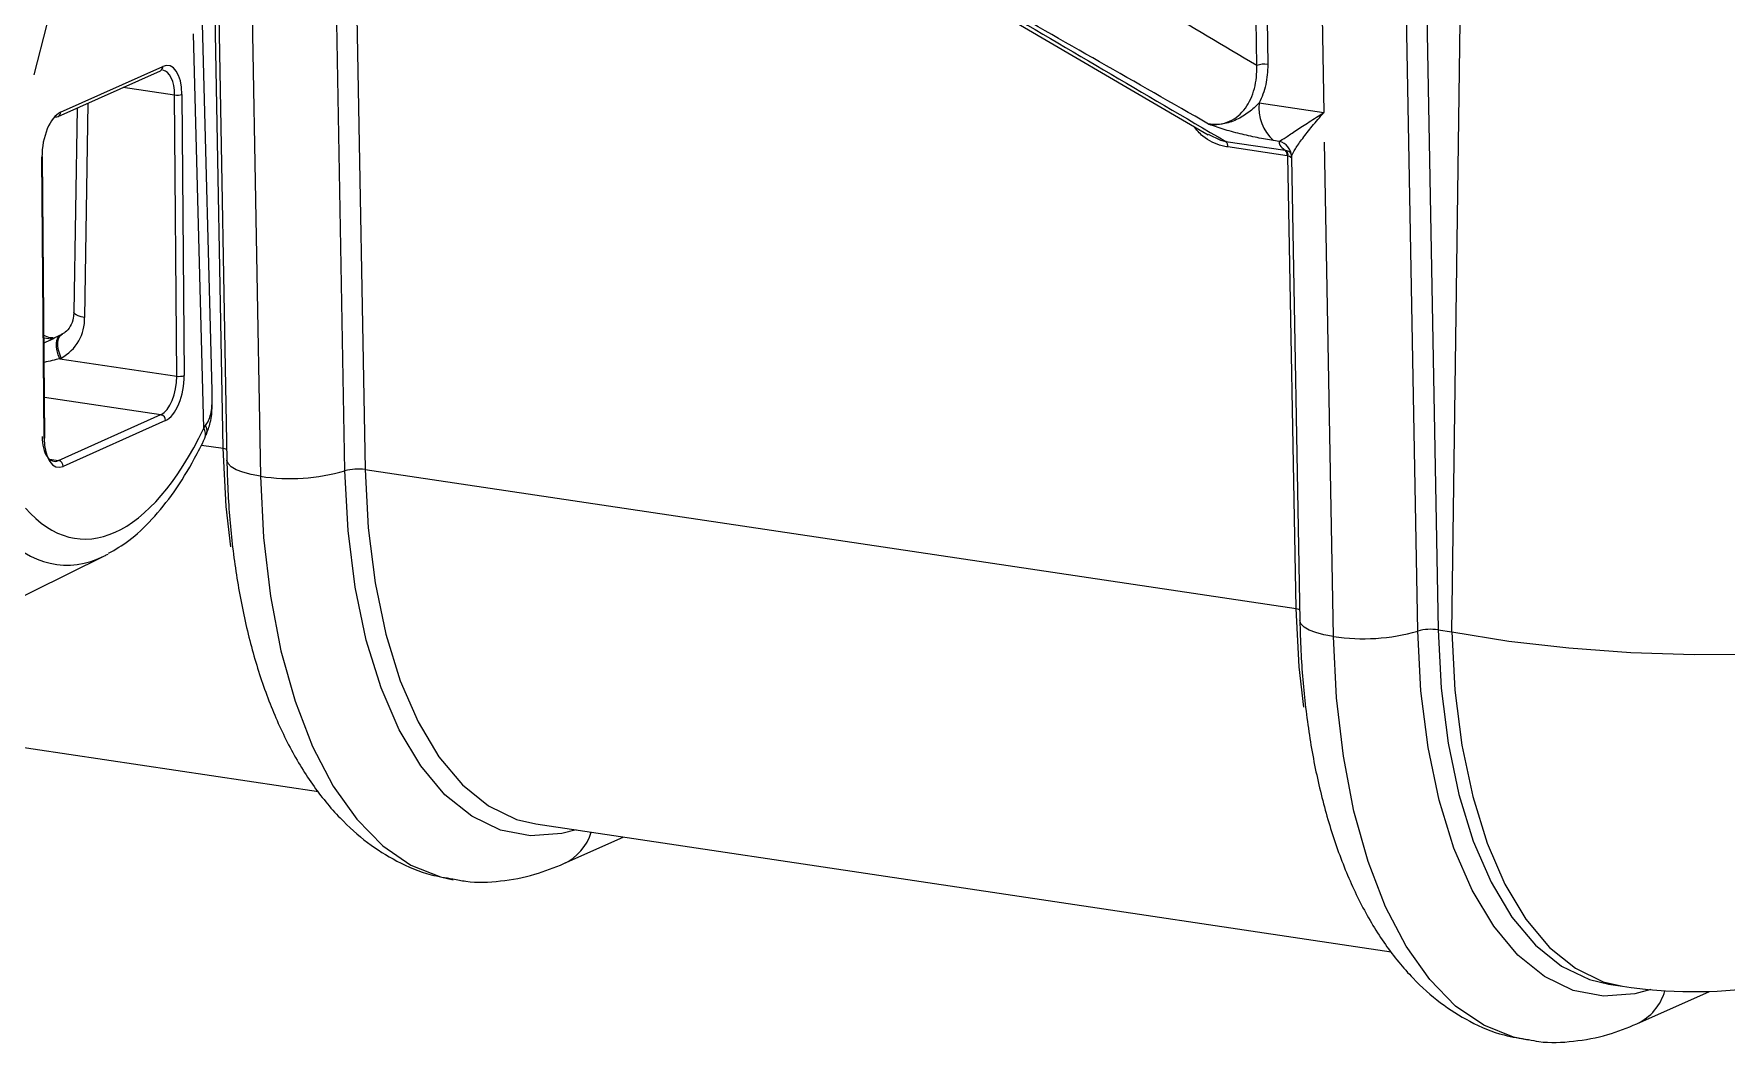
# Model space of a CAD drawing. Header units: millimetres. Extents: x 12 to 854, y 4 to 555.
# Drawn here: x 724.2 to 764.1, y 370.59 to 394.39 of the extents above; entities that cross this region are included whole.
import ezdxf

# ---------------------------------------------------------------- set-up
doc = ezdxf.new("R2010")
doc.units = ezdxf.units.MM

msp = doc.modelspace()

# ---------------------------------------------------------------- linework, layer by layer
at = {"color": 8, "linetype": 'Continuous', "lineweight": 25}
for p, q in [((753.033, 393.645), (752.825, 413.269)), ((753.085, 413.231), (753.292, 393.668)), ((754.244, 413.057), (754.618, 392.537)), ((756.831, 380.305), (756.24, 412.759)), ((756.719, 412.687), (757.309, 380.336)), ((757.634, 380.287), (758.066, 412.486)), ((728.667, 384.616), (728.437, 397.222)), ((726.31, 393.131), (727.521, 392.95)), ((725.478, 392.758), (725.399, 387.704)), ((724.454, 385.82), (727.198, 385.41)), ((728.153, 384.693), (728.667, 384.616)), ((724.569, 384.36), (724.785, 384.328))]:
    msp.add_line(p, q, dxfattribs=at)
at = {"color": 7, "linetype": 'Continuous', "lineweight": 25}
for p, q in [((728.518, 397.174), (728.752, 384.337)), ((729.334, 395.615), (729.546, 383.957)), ((746.135, 395.378), (751.885, 392.013)), ((724.509, 394.622), (724.202, 393.423)), ((728.403, 385.977), (728.177, 394.625)), ((731.535, 384.085), (731.342, 394.655)), ((731.817, 394.791), (732.012, 384.116)), ((728.208, 385.09), (727.964, 394.392)), ((724.772, 392.441), (727.185, 393.523)), ((724.83, 392.542), (727.243, 393.623)), ((725.22, 392.642), (725.145, 387.826)), ((727.572, 386.318), (727.521, 392.95)), ((727.694, 392.963), (727.746, 386.331)), ((753.091, 392.765), (754.618, 392.537)), ((752.302, 391.856), (753.704, 391.647)), ((753.566, 391.855), (753.428, 391.876)), ((754.843, 380.177), (754.63, 391.835)), ((724.444, 384.851), (724.392, 391.483)), ((724.461, 384.867), (724.409, 391.499)), ((753.755, 391.513), (752.353, 391.723)), ((753.964, 380.836), (753.769, 391.511)), ((753.85, 391.465), (754.049, 380.557)), ((725.145, 387.826), (725.145, 387.829)), ((724.878, 387.315), (724.845, 387.299)), ((724.845, 387.299), (724.851, 387.301)), ((724.849, 386.746), (724.817, 386.73)), ((724.817, 386.73), (727.572, 386.318)), ((724.785, 384.328), (727.198, 385.41)), ((727.308, 385.272), (724.895, 384.19)), ((728.208, 385.09), (728.252, 385.151)), ((732.012, 384.116), (753.964, 380.836)), ((722.432, 380.381), (725.87, 382.081)), ((757.309, 380.336), (757.634, 380.287)), ((718.284, 378.41), (730.911, 376.523)), ((736.034, 375.757), (756.207, 372.743)), ((736.7, 374.823), (738.098, 375.449)), ((761.331, 371.977), (761.656, 371.929)), ((761.997, 371.043), (763.706, 371.809))]:
    msp.add_line(p, q, dxfattribs=at)
at = {"color": 7, "linetype": 'Continuous', "lineweight": 25, "flags": 128}
for points in [[(751.892, 392.027), (752.183, 391.882), (752.302, 391.856), (752.302, 391.856), (752.302, 391.856)], [(757.634, 380.287), (758.974, 380.07), (760.389, 379.907), (761.854, 379.8), (763.344, 379.752), (764.835, 379.764), (766.3, 379.834), (767.715, 379.963), (769.055, 380.148), (770.298, 380.386), (771.421, 380.672), (772.407, 381.002), (773.238, 381.37)]]:
    msp.add_lwpolyline(points, dxfattribs=at)
at = {"color": 8, "linetype": 'Continuous', "lineweight": 25, "flags": 128}
for points in [[(725.399, 387.704), (725.318, 387.721), (725.25, 387.741), (725.197, 387.765), (725.162, 387.79), (725.146, 387.817), (725.145, 387.826)], [(724.817, 386.73), (724.778, 386.821), (724.752, 386.913), (724.737, 387.003), (724.735, 387.087), (724.746, 387.161), (724.77, 387.223), (724.805, 387.27), (724.845, 387.299)], [(724.849, 386.746), (724.811, 386.837), (724.784, 386.929), (724.77, 387.019), (724.768, 387.103), (724.779, 387.177), (724.802, 387.239), (724.838, 387.286), (724.878, 387.315)], [(728.667, 384.616), (728.721, 384.606), (728.747, 384.599)], [(728.849, 382.29), (728.739, 383.243), (728.667, 384.616)], [(729.546, 383.957), (729.323, 383.998), (729.129, 384.05), (728.971, 384.111), (728.854, 384.18), (728.78, 384.255), (728.752, 384.332), (728.752, 384.337)], [(729.546, 383.957), (729.618, 382.511), (729.78, 381.132), (730.029, 379.839), (730.363, 378.651), (730.775, 377.583), (731.261, 376.651), (731.814, 375.867), (732.426, 375.243), (733.088, 374.788), (733.792, 374.507), (734.092, 374.443)], [(736.985, 375.615), (736.651, 375.53), (735.914, 375.476), (735.201, 375.613), (734.525, 375.938), (733.895, 376.445), (733.323, 377.127), (732.818, 377.973), (732.387, 378.967), (732.039, 380.095), (731.778, 381.338), (731.609, 382.675), (731.535, 384.085)], [(732.012, 384.116), (732.084, 382.743), (732.249, 381.441), (732.503, 380.231), (732.842, 379.132), (733.261, 378.163), (733.754, 377.34), (734.311, 376.676), (734.924, 376.182), (735.583, 375.865), (736.034, 375.757)], [(753.964, 380.836), (754.017, 380.826), (754.044, 380.819)], [(754.146, 378.51), (754.036, 379.463), (753.964, 380.836)], [(754.843, 380.177), (754.619, 380.218), (754.426, 380.27), (754.268, 380.331), (754.15, 380.4), (754.077, 380.475), (754.049, 380.552), (754.049, 380.557)], [(762.324, 371.849), (761.947, 371.75), (761.211, 371.696), (760.498, 371.833), (759.821, 372.158), (759.192, 372.665), (758.62, 373.347), (758.114, 374.193), (757.684, 375.187), (757.335, 376.315), (757.074, 377.558), (756.905, 378.895), (756.831, 380.305)], [(757.309, 380.336), (757.381, 378.963), (757.545, 377.661), (757.799, 376.451), (758.139, 375.352), (758.558, 374.383), (759.05, 373.56), (759.607, 372.896), (760.22, 372.402), (760.879, 372.085), (761.339, 371.976)], [(757.634, 380.287), (757.706, 378.915), (757.871, 377.612), (758.125, 376.402), (758.464, 375.304), (758.883, 374.335), (759.376, 373.511), (759.933, 372.847), (760.546, 372.353), (761.205, 372.037), (761.656, 371.929)], [(759.436, 370.655), (759.089, 370.727), (758.385, 371.008), (757.722, 371.463), (757.111, 372.087), (756.558, 372.871), (756.072, 373.803), (755.659, 374.871), (755.326, 376.059), (755.077, 377.352), (754.915, 378.731), (754.843, 380.177)]]:
    msp.add_lwpolyline(points, dxfattribs=at)
at = {"color": 8, "linetype": 'Continuous', "lineweight": 25}
for centre, radius, start, end in [((727.138, 393.617), 0.105, 296.5514, 3.4553), ((724.725, 392.535), 0.105, 296.5514, 3.4553), ((727.994, 384.946), 0.258, 338.7886, 34.0997), ((724.44, 384.872), 0.0221, 281.5134, 346.225), ((736.18, 375.928), 1.222, 295.2366, 342.5366), ((761.473, 372.153), 1.228, 295.2954, 344.4702)]:
    msp.add_arc(centre, radius, start, end, dxfattribs=at)
at = {"color": 7, "linetype": 'Continuous', "lineweight": 25}
for centre, radius, start, end in [((753.205, 393.174), 0.502, 79.9124, 109.9904), ((727.58, 393.323), 0.378, 261.0224, 287.6159), ((754.142, 392.655), 1.057, 173.9863, 227.4581), ((724.734, 392.526), 0.0924, 260.9763, 293.9043), ((752.195, 391.74), 0.159, 353.9863, 47.4581), ((753.473, 391.483), 0.383, 3.5455, 75.9904), ((724.388, 391.504), 0.0221, 281.5134, 346.225), ((753.597, 391.53), 0.159, 353.9863, 47.4581), ((753.626, 391.541), 0.146, 347.9137, 42.7937), ((724.341, 387.674), 1.058, 298.6711, 1.6713), ((727.631, 386.691), 0.378, 261.0224, 287.6159), ((727.169, 385.273), 0.14, 359.3275, 77.765), ((728.02, 385.021), 0.266, 339.7047, 29.3357), ((724.756, 384.192), 0.14, 359.3275, 77.765), ((730.247, 388.572), 4.668, 261.3708, 286.0174), ((731.844, 383.008), 1.12, 81.3708, 106.0174), ((755.543, 384.792), 4.668, 261.3708, 286.0174), ((757.141, 379.228), 1.12, 81.3708, 106.0174), ((763.346, 383.233), 11.43, 261.5012, 294.1461)]:
    msp.add_arc(centre, radius, start, end, dxfattribs=at)
for centre, major_axis, ratio, start_param, end_param in [((727.25, 392.764), (0.123, 0.88), 0.485188, 5.007816, 6.578612), ((727.14, 392.779), (0.104, 0.755), 0.485552, 5.007037, 6.277774), ((724.837, 391.682), (0.123, 0.88), 0.485188, 0.295427, 1.866223), ((724.727, 391.697), (0.104, 0.755), 0.485552, 0.294648, 0.459826), ((755.537, 391.31), (1.976, -0.531), 0.175485, 3.101225, 3.57507), ((755.447, 390.945), (1.59, -0.566), 0.269142, 3.151664, 3.242604), ((724.216, 387.017), (2.008, 0.984), 0.011185, 4.820684, 5.028659), ((727.191, 386.147), (0.104, 0.755), 0.485552, 3.436241, 5.007037), ((727.301, 386.132), (0.123, 0.88), 0.485188, 3.437019, 5.007816), ((726.873, 383.746), (0.84, 4.093), 0.313101, 5.30908, 5.351558), ((726.056, 390.609), (0.797, 8.126), 0.430571, 2.756967, 4.008732), ((724.778, 385.065), (0.104, 0.755), 0.485552, 1.865444, 3.436241), ((724.888, 385.05), (0.123, 0.88), 0.485188, 1.866223, 3.437019), ((725.396, 390.701), (0.518, 8.837), 0.447465, 3.391206, 3.411328)]:
    msp.add_ellipse(centre, major_axis=major_axis, ratio=ratio, start_param=start_param, end_param=end_param, dxfattribs=at)
at = {"color": 8, "linetype": 'Continuous', "lineweight": 25}
for centre, major_axis, ratio, start_param, end_param in [((724.511, 387.809), (-0.338, 0.54), 0.832988, 2.374302, 2.76358), ((724.436, 386.559), (1.943, 0.477), 0.038337, 1.363991, 1.555416), ((725.396, 390.701), (0.518, 8.837), 0.447465, 2.744601, 3.391206)]:
    msp.add_ellipse(centre, major_axis=major_axis, ratio=ratio, start_param=start_param, end_param=end_param, dxfattribs=at)
at = {"color": 7, "linetype": 'Continuous', "lineweight": 25}
for points in [[(753.033, 393.645), (751.477, 394.56), (749.927, 395.495), (748.367, 396.393)], [(746.543, 395.231), (748.481, 394.104), (750.365, 392.984), (752.302, 391.856)], [(751.899, 392.264), (750.193, 393.241), (748.46, 394.223), (746.766, 395.198)], [(753.704, 391.647), (753.714, 391.645), (753.724, 391.643), (753.733, 391.641)], [(753.769, 391.511), (753.764, 391.512), (753.76, 391.513), (753.755, 391.513)]]:
    msp.add_open_spline(points, degree=3, dxfattribs=at)
for points, knots in [([(751.899, 392.264), (751.986, 392.251), (752.073, 392.251), (752.237, 392.273), (752.316, 392.295), (752.465, 392.363), (752.534, 392.407), (752.66, 392.512), (752.716, 392.572), (752.864, 392.775), (752.934, 392.93), (753.001, 393.187), (753.016, 393.277), (753.034, 393.458), (753.037, 393.55), (753.033, 393.645)], [0, 0, 0, 0, 0.125, 0.125, 0.25, 0.25, 0.375, 0.375, 0.5, 0.5, 0.75, 0.75, 0.875, 0.875, 1, 1, 1, 1]), ([(753.292, 393.668), (753.294, 393.504), (753.278, 393.346), (753.228, 393.117), (753.206, 393.042), (753.155, 392.899), (753.125, 392.831), (753.091, 392.765)], [0, 0, 0, 0, 0.5, 0.5, 0.75, 0.75, 1, 1, 1, 1]), ([(753.091, 392.765), (753.018, 392.685), (752.935, 392.61), (752.756, 392.475), (752.659, 392.415), (752.456, 392.32), (752.349, 392.285), (752.127, 392.248), (752.012, 392.246), (751.899, 392.264)], [0, 0, 0, 0, 0.25, 0.25, 0.5, 0.5, 0.75, 0.75, 1, 1, 1, 1]), ([(753.428, 391.876), (753.305, 391.894), (753.178, 391.917), (752.978, 391.957), (752.91, 391.971), (752.774, 392.002), (752.707, 392.018), (752.504, 392.068), (752.368, 392.105), (752.178, 392.163), (752.117, 392.183), (752.029, 392.214), (752.001, 392.224), (751.948, 392.244), (751.922, 392.254), (751.899, 392.264)], [0, 0, 0, 0, 0.25, 0.25, 0.375, 0.375, 0.5, 0.5, 0.75, 0.75, 0.875, 0.875, 0.9375, 0.9375, 1, 1, 1, 1]), ([(753.566, 391.855), (753.601, 391.876), (753.657, 391.912), (753.795, 392.002), (753.878, 392.057), (754.062, 392.178), (754.162, 392.243), (754.325, 392.349), (754.381, 392.386), (754.497, 392.46), (754.557, 392.499), (754.618, 392.537)], [0, 0, 0, 0, 0.25, 0.25, 0.5, 0.5, 0.75, 0.75, 0.875, 0.875, 1, 1, 1, 1]), ([(753.856, 391.507), (753.869, 391.549), (753.901, 391.609), (753.992, 391.753), (754.05, 391.837), (754.184, 392.017), (754.26, 392.114), (754.386, 392.268), (754.43, 392.32), (754.521, 392.427), (754.569, 392.482), (754.618, 392.537)], [0, 0, 0, 0, 0.25, 0.25, 0.5, 0.5, 0.75, 0.75, 0.875, 0.875, 1, 1, 1, 1]), ([(753.733, 391.641), (753.757, 391.634), (753.785, 391.627), (753.807, 391.609), (753.811, 391.606)], [0, 0, 0, 0, 0.811768, 1, 1, 1, 1]), ([(753.805, 391.615), (753.804, 391.615), (753.803, 391.616), (753.858, 391.544), (753.843, 391.476), (753.839, 391.461)], [0, 0, 0, 0, 0.37444, 0.863041, 1, 1, 1, 1]), ([(725.145, 387.826), (725.142, 387.781), (725.133, 387.654), (725.064, 387.478), (724.968, 387.366), (724.899, 387.327), (724.878, 387.315)], [0, 0, 0, 0, 0.178336, 0.495835, 0.840976, 1, 1, 1, 1]), ([(724.654, 387.224), (724.633, 387.222), (724.575, 387.216), (724.493, 387.255), (724.442, 387.28)], [0, 0, 0, 0, 0.373049, 1, 1, 1, 1]), ([(728.252, 385.151), (728.263, 385.168), (728.33, 385.271), (728.39, 385.454), (728.406, 385.683), (728.406, 385.798), (728.406, 385.828)], [0, 0, 0, 0, 0.095561, 0.594069, 0.890815, 1, 1, 1, 1]), ([(728.258, 384.934), (728.298, 385.029), (728.387, 385.243), (728.409, 385.581), (728.406, 385.818), (728.404, 385.922)], [0, 0, 0, 0, 0.31041, 0.697391, 1, 1, 1, 1]), ([(725.965, 382.14), (726.125, 382.233), (726.485, 382.443), (727, 382.934), (727.521, 383.582), (727.93, 384.242), (728.155, 384.693), (728.235, 384.852)], [0, 0, 0, 0, 0.1768694, 0.3979043, 0.6300633, 0.869432, 1, 1, 1, 1]), ([(728.752, 384.337), (728.759, 384.095), (728.779, 383.396), (728.876, 382.269), (729.073, 380.987), (729.358, 379.774), (729.731, 378.641), (730.195, 377.603), (730.752, 376.676), (731.377, 375.91), (732.049, 375.307), (732.768, 374.855), (733.45, 374.561), (733.908, 374.49), (734.081, 374.464)], [0, 0, 0, 0, 0.04851, 0.140524, 0.233002, 0.326119, 0.420005, 0.514689, 0.609873, 0.704282, 0.786328, 0.865087, 0.949263, 1, 1, 1, 1]), ([(754.049, 380.557), (754.056, 380.315), (754.075, 379.616), (754.173, 378.489), (754.37, 377.207), (754.655, 375.994), (755.028, 374.861), (755.492, 373.823), (756.049, 372.896), (756.674, 372.13), (757.345, 371.527), (758.065, 371.074), (758.768, 370.774), (759.249, 370.701), (759.443, 370.671)], [0, 0, 0, 0, 0.048195, 0.139614, 0.231492, 0.324006, 0.417283, 0.511353, 0.605921, 0.699717, 0.781231, 0.85948, 0.943111, 1, 1, 1, 1]), ([(734.081, 374.464), (734.183, 374.442), (734.552, 374.364), (735.209, 374.396), (735.988, 374.535), (736.473, 374.731), (736.7, 374.823)], [0, 0, 0, 0, 0.117058, 0.424021, 0.730814, 1, 1, 1, 1]), ([(759.443, 370.671), (759.523, 370.655), (759.871, 370.583), (760.506, 370.617), (761.284, 370.755), (761.77, 370.951), (761.997, 371.043)], [0, 0, 0, 0, 0.094261, 0.40915, 0.723864, 1, 1, 1, 1])]:
    msp.add_open_spline(points, degree=3, knots=knots, dxfattribs=at)
at = {"color": 8, "linetype": 'Continuous', "lineweight": 25}
for points, knots in [([(752.353, 391.723), (752.308, 391.732), (752.106, 391.77), (751.801, 391.907), (751.615, 392.128), (751.546, 392.211)], [0, 0, 0, 0, 0.151685, 0.683109, 1, 1, 1, 1]), ([(753.769, 391.511), (753.792, 391.506), (753.826, 391.498), (753.851, 391.483), (753.859, 391.478)], [0, 0, 0, 0, 0.6480252, 1, 1, 1, 1])]:
    msp.add_open_spline(points, degree=3, knots=knots, dxfattribs=at)

doc.saveas('drawing.dxf')
